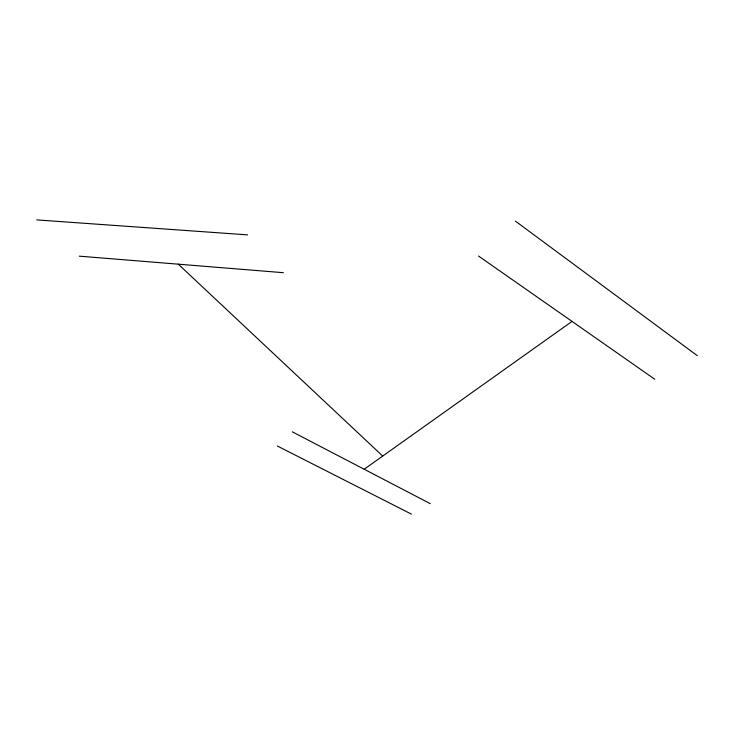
<?xml version="1.0" encoding="UTF-8"?>
<svg xmlns="http://www.w3.org/2000/svg" width="734" height="734" viewBox="0 0 734 734"><rect width="100%" height="100%" fill="white"/><g stroke="black" fill="none" stroke-linecap="round" stroke-linejoin="round"><path stroke-width="1.1" d="M364.174 469.246L572.025 321.4M36.7 219.897L247.578 234.871M79.309 256.157L283.37 272.69M277.305 445.988L411.407 514.103M292.306 431.821L430.271 503.652M478.485 256.01L654.774 379.249M515.415 221.136L697.3 355.678M178.298 264.176L382.698 456.062"/></g></svg>
